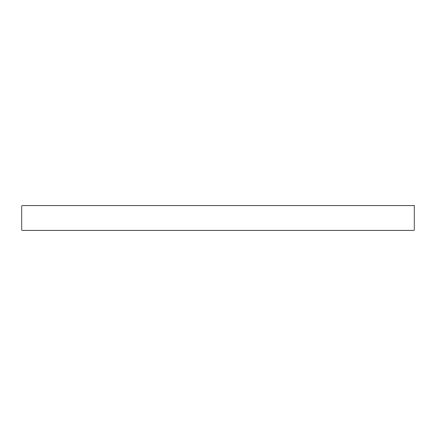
<?xml version="1.0" encoding="UTF-8"?>
<svg xmlns="http://www.w3.org/2000/svg" width="436" height="436" viewBox="0 0 436 436"><rect width="100%" height="100%" fill="white"/><g stroke="black" fill="none" stroke-linecap="round" stroke-linejoin="round"><path stroke-width="0.65" d="M414.2 205.738L21.8 205.738L21.8 230.263L414.2 230.263L414.2 205.738"/></g></svg>
